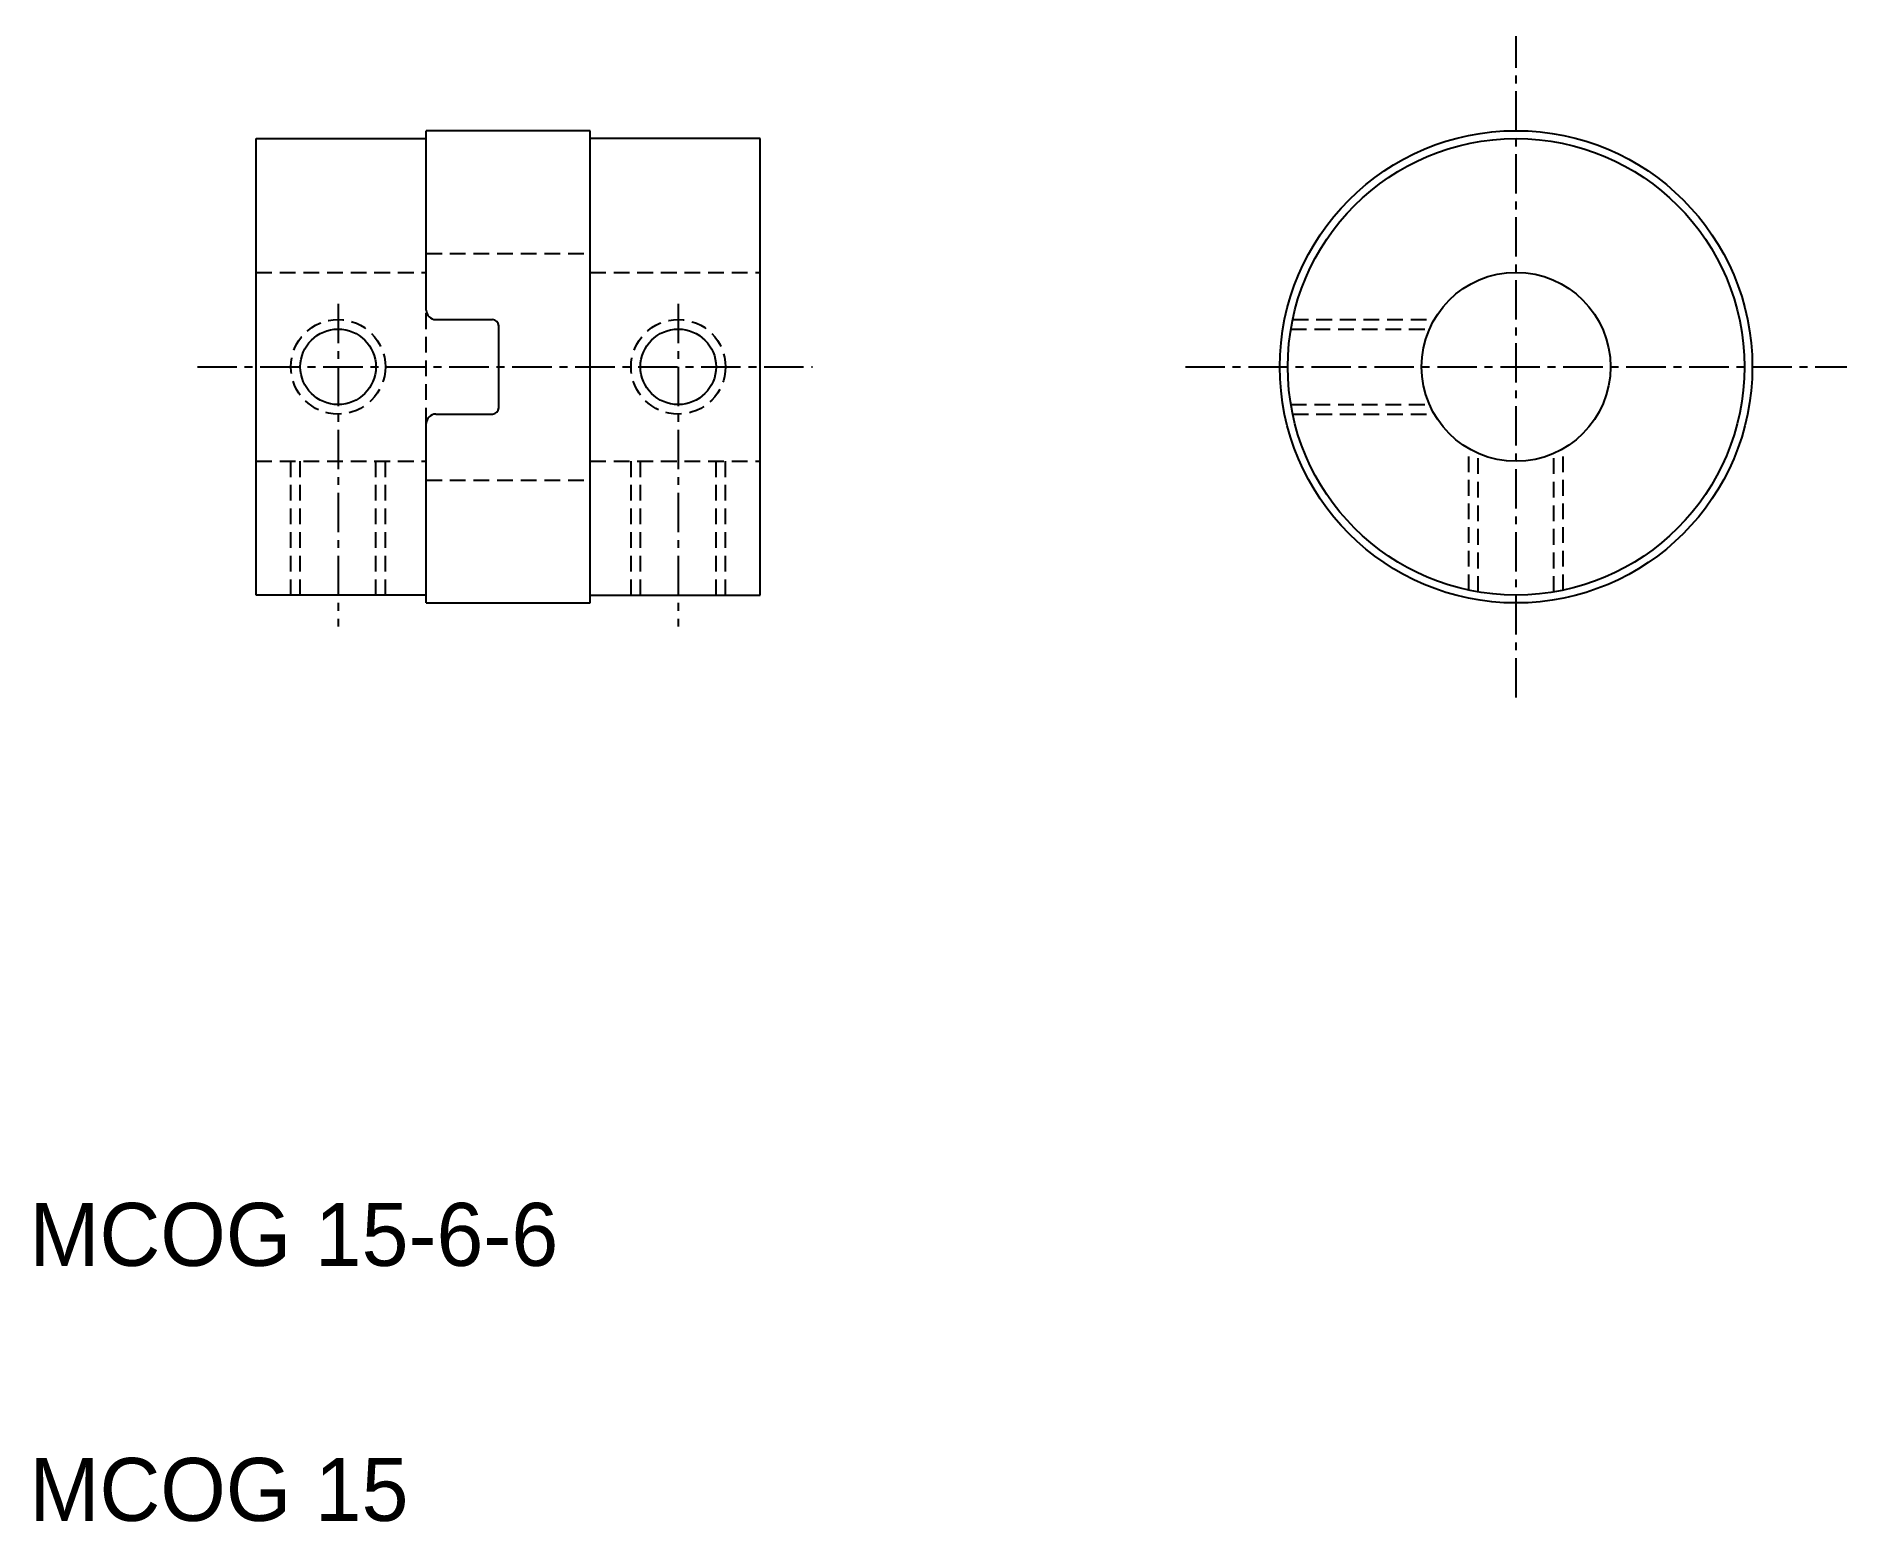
# Model space of a CAD drawing. Extents: x 351.8 to 409.3, y 94.6 to 141.7.
import ezdxf

# ---------------------------------------------------------------- set-up
doc = ezdxf.new("R2010")
doc.units = 0
doc.linetypes.add('CENTER', pattern=[2, 1.25, -0.25, 0.25, -0.25])
doc.linetypes.add('DASHED', pattern=[0.75, 0.5, -0.25])
doc.layers.get('0').update_dxf_attribs({"linetype": 'CONTINUOUS'})
doc.layers.add('CENTER', color=1, linetype='CENTER')

msp = doc.modelspace()

# ---------------------------------------------------------------- linework, layer by layer
at = {"color": 7, "linetype": 'CONTINUOUS'}
for p, q in [((369.365, 138.738), (364.165, 138.738)), ((364.165, 138.488), (364.165, 138.738)), ((369.365, 138.488), (369.365, 138.738)), ((358.765, 123.988), (358.765, 138.488)), ((358.765, 138.488), (364.165, 138.488)), ((364.165, 133.038), (364.165, 138.488)), ((369.365, 123.988), (369.365, 138.488)), ((374.765, 138.488), (369.365, 138.488)), ((374.765, 123.988), (374.765, 138.488)), ((364.465, 132.738), (366.265, 132.738)), ((366.465, 129.938), (366.465, 132.538)), ((364.165, 123.988), (364.165, 129.438)), ((364.465, 129.738), (366.265, 129.738)), ((364.165, 123.988), (358.765, 123.988)), ((364.165, 123.738), (364.165, 123.988)), ((364.165, 123.738), (369.365, 123.738)), ((369.365, 123.988), (374.765, 123.988)), ((369.365, 123.738), (369.365, 123.988))]:
    msp.add_line(p, q, dxfattribs=at)
at = {"color": 3, "linetype": 'DASHED'}
for p, q in [((364.165, 134.838), (369.365, 134.838)), ((358.765, 134.238), (364.165, 134.238)), ((369.365, 134.238), (374.765, 134.238)), ((364.165, 129.438), (364.165, 133.038)), ((391.615, 132.438), (396.015, 132.438)), ((391.672, 132.738), (396.167, 132.738)), ((391.615, 130.038), (396.015, 130.038)), ((391.672, 129.738), (396.167, 129.738)), ((358.765, 128.238), (364.165, 128.238)), ((359.865, 123.988), (359.865, 128.238)), ((360.165, 123.988), (360.165, 128.238)), ((362.565, 123.988), (362.565, 128.238)), ((362.865, 123.988), (362.865, 128.238)), ((369.365, 128.238), (374.765, 128.238)), ((370.665, 123.988), (370.665, 128.238)), ((370.965, 123.988), (370.965, 128.238)), ((373.365, 123.988), (373.365, 128.238)), ((373.665, 123.988), (373.665, 128.238)), ((397.265, 124.145), (397.265, 128.64)), ((397.565, 124.088), (397.565, 128.488)), ((399.965, 124.088), (399.965, 128.488)), ((400.265, 124.145), (400.265, 128.64)), ((364.165, 127.638), (369.365, 127.638))]:
    msp.add_line(p, q, dxfattribs=at)
at = {"color": 7, "linetype": 'CONTINUOUS'}
for centre, radius in [((398.765, 131.238), 7.5), ((398.765, 131.238), 7.25), ((398.765, 131.238), 3), ((398.765, 131.238), 3), ((361.365, 131.238), 1.2), ((372.165, 131.238), 1.2)]:
    msp.add_circle(centre, radius, dxfattribs=at)
at = {"color": 3, "linetype": 'DASHED'}
for centre in [(361.365, 131.238), (372.165, 131.238)]:
    msp.add_circle(centre, 1.5, dxfattribs=at)
at = {"color": 7, "linetype": 'CONTINUOUS'}
for centre, radius, start, end in [((364.465, 133.038), 0.3, 180, 270), ((366.265, 132.538), 0.2, 0, 90), ((366.265, 129.938), 0.2, 270, 0), ((364.465, 129.438), 0.3, 90, 180)]:
    msp.add_arc(centre, radius, start, end, dxfattribs=at)
at = {"layer": 'CENTER', "color": 1, "linetype": 'CENTER'}
for p, q in [((398.765, 120.738), (398.765, 141.738)), ((361.365, 133.238), (361.365, 122.993)), ((372.165, 133.238), (372.165, 122.993)), ((356.896, 131.238), (376.424, 131.238)), ((388.265, 131.238), (409.265, 131.238))]:
    msp.add_line(p, q, dxfattribs=at)

# ---------------------------------------------------------------- texts
at = {"color": 7, "linetype": 'CONTINUOUS'}
for s, p in [('MCOG 15-6-6', (351.561, 102.686)), ('MCOG 15', (351.561, 94.587))]:
    msp.add_text(s, height=2, dxfattribs=at).set_placement(p)

doc.saveas('drawing.dxf')
